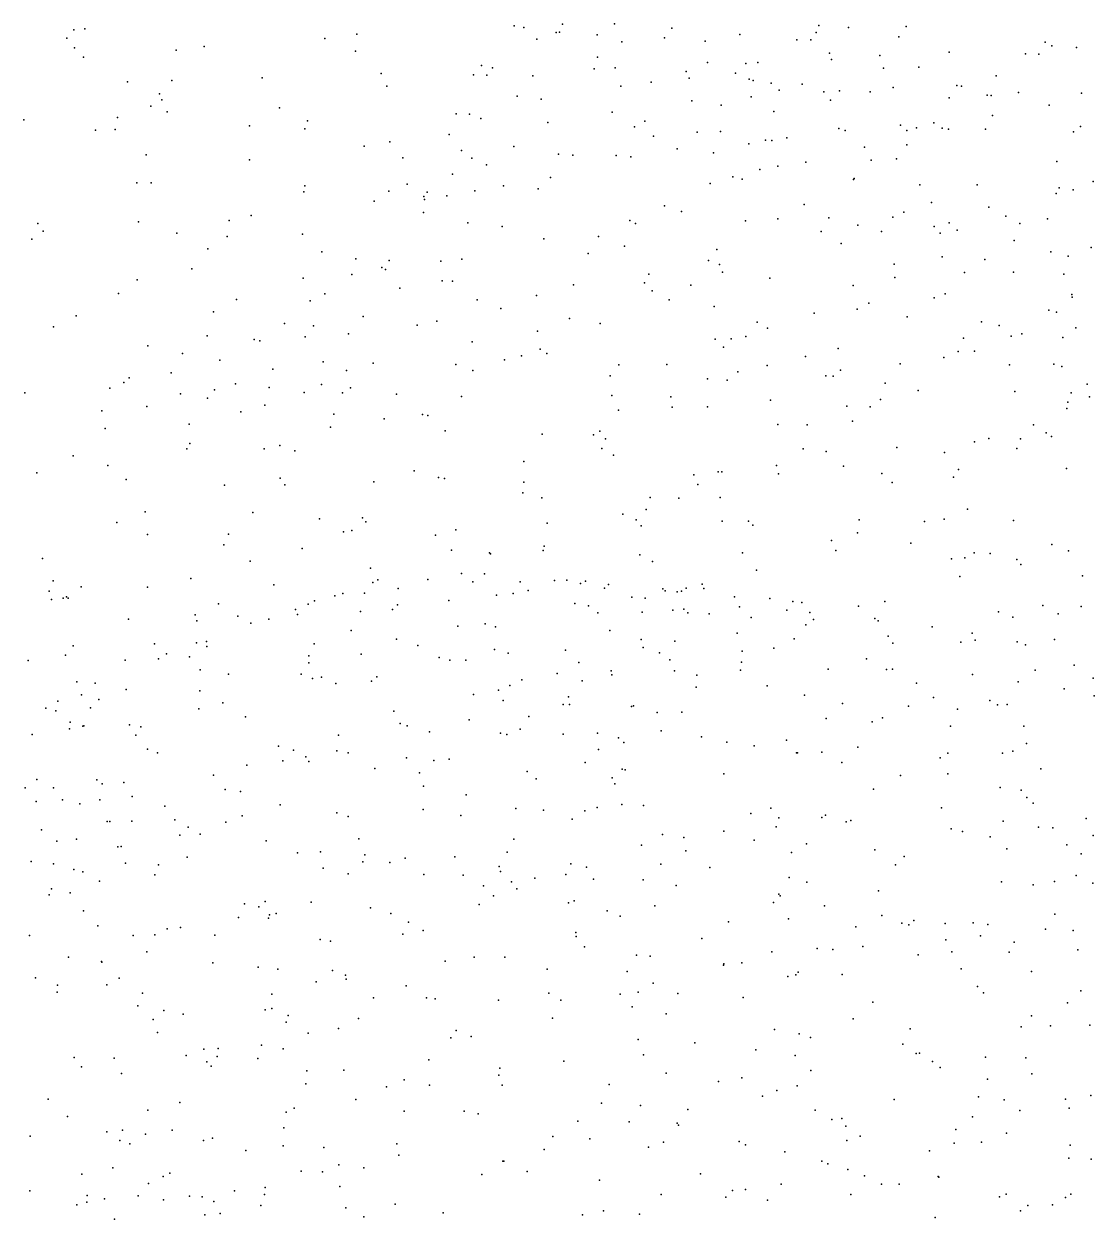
# Model space of a CAD drawing. Header units: metres. Extents: x -24.3 to 24.3, y -27.7 to 27.7.
# Drawn here: x -1.671 to -0.162, y 0.014 to 1.7 of the extents above; entities that cross this region are included whole.
import ezdxf

# ---------------------------------------------------------------- set-up
doc = ezdxf.new("R2010")
doc.units = ezdxf.units.M

msp = doc.modelspace()

# ---------------------------------------------------------------- linework, layer by layer
for p in [(-1.6007, 1.6919, 22.7342), (-1.5854, 1.6936, 14.9061), (-0.9797, 1.6979, 14.4479), (-0.9661, 1.6952, 10.5532), (-0.9204, 1.6883, 22.7596), (-0.9156, 1.6888, 27.3132), (-0.9116, 1.6998, 25.2908), (-0.838, 1.7004, 14.1028), (-0.7575, 1.6942, 24.7377), (-0.5538, 1.6885, 25.807), (-0.5502, 1.6983, 24.7746), (-0.508, 1.6954, 18.3089), (-0.4266, 1.6969, 26.0457), (-1.6106, 1.6803, 24.2543), (-1.2468, 1.6796, 10.3994), (-1.2015, 1.6858, -12.8042), (-0.948, 1.6787, 14.3277), (-0.8627, 1.6851, 25.4385), (-0.8277, 1.675, -13.1843), (-0.7676, 1.6809, 25.0442), (-0.7102, 1.676, 25.6794), (-0.6612, 1.6854, 24.4419), (-0.5809, 1.6778, 25.8535), (-0.5614, 1.6777, 13.5578), (-0.437, 1.6823, 26.8527), (-0.2305, 1.6747, 26.3359), (-1.5999, 1.6665, 24.3909), (-1.5874, 1.6533, 10.3109), (-1.4564, 1.6631, 10.3194), (-1.4168, 1.6684, 27.5146), (-1.2035, 1.6621, 22.6921), (-0.8624, 1.6536, -11.9554), (-0.5348, 1.6593, -12.2621), (-0.4639, 1.6559, 27.1775), (-0.3661, 1.6606, 24.1313), (-0.2584, 1.6583, 18.2886), (-0.2395, 1.6577, -12.4398), (-0.2215, 1.6696, 12.6627), (-0.1865, 1.6673, 23.9792), (-1.0256, 1.6417, -11.635), (-1.0105, 1.6382, 27.4345), (-0.8668, 1.6371, -10.8723), (-0.8374, 1.6382, 13.9869), (-0.7071, 1.6459, 27.4098), (-0.6531, 1.6447, 24.5605), (-0.636, 1.6457, -12.2114), (-0.5323, 1.6501, 24.3453), (-0.4587, 1.6379, -12.3394), (-0.4087, 1.6395, -10.5734), (-1.4625, 1.6203, 14.8145), (-1.3352, 1.6243, 14.7567), (-1.1674, 1.6302, 27.4541), (-1.0372, 1.6284, -11.3361), (-1.0184, 1.6282, -11.1743), (-0.9535, 1.6271, -10.9807), (-0.737, 1.6334, 25.181), (-0.7327, 1.6239, -13.5181), (-0.6677, 1.6309, 10.7683), (-0.6484, 1.6225, 24.9012), (-0.6427, 1.6205, 22.7496), (-0.2999, 1.6269, 26.8303), (-1.5252, 1.6188, 27.6038), (-1.1592, 1.6124, 14.5391), (-0.8293, 1.6127, 27.4725), (-0.7863, 1.6182, -12.0901), (-0.6174, 1.6168, -10.6366), (-0.6058, 1.6067, 24.7541), (-0.5734, 1.6152, -13.8962), (-0.543, 1.6045, 25.4246), (-0.5208, 1.606, -10.602), (-0.4775, 1.6045, 13.2784), (-0.445, 1.6108, 1.8574), (-0.3555, 1.6135, 25.992), (-0.3485, 1.6126, 13.1351), (-0.2685, 1.6035, 22.8864), (-0.1793, 1.6028, 26.6594), (-1.4801, 1.6019, 22.6337), (-1.4766, 1.5933, 10.5067), (-0.9755, 1.5986, -11.8413), (-0.9417, 1.5942, 14.1292), (-0.7289, 1.5917, -10.6887), (-0.6877, 1.5859, 25.5874), (-0.6456, 1.5975, 25.0406), (-0.5335, 1.5926, 10.8569), (-0.3663, 1.5962, 27.3157), (-0.3123, 1.5999, 27.1886), (-0.3067, 1.5995, 11.006), (-0.2249, 1.5859, -12.512), (-1.4921, 1.5841, -12.6806), (-1.4692, 1.5762, 10.2212), (-1.3108, 1.5819, 14.6289), (-1.0614, 1.5737, -11.5435), (-1.0426, 1.5729, 14.3279), (-0.8413, 1.576, 2.6341), (-0.6134, 1.5766, 25.68), (-0.3048, 1.5711, 24.1849), (-1.6713, 1.5649, 14.7574), (-1.5394, 1.5682, -23.45), (-1.353, 1.5566, 10.2569), (-1.2749, 1.5525, 27.5788), (-1.2714, 1.5638, -23.2421), (-1.0266, 1.5667, 18.6012), (-0.9321, 1.5611, -11.9539), (-0.8101, 1.5551, 27.5784), (-0.7953, 1.5629, -10.768), (-0.5218, 1.5527, 24.6429), (-0.4346, 1.5574, 24.3621), (-0.4122, 1.5539, 25.8752), (-0.3877, 1.5608, 24.5668), (-0.3759, 1.5531, -12.4641), (-0.3669, 1.5519, -10.5492), (-0.3151, 1.552, 1.5774), (-0.1809, 1.5556, 26.9944), (-1.5702, 1.5504, 10.1571), (-1.5424, 1.5513, 3.8006), (-1.0712, 1.5442, 27.5891), (-0.7831, 1.5419, 22.6874), (-0.7215, 1.5475, 9.9463), (-0.6889, 1.5486, 27.5952), (-0.6254, 1.5364, 2.2361), (-0.6161, 1.536, 13.3721), (-0.5951, 1.5395, 25.1438), (-0.5127, 1.5498, 13.1426), (-0.4257, 1.5498, 27.5009), (-0.1906, 1.5482, 24.0616), (-1.1912, 1.5279, 22.6069), (-1.1549, 1.534, 14.351), (-1.0539, 1.5215, 14.2188), (-0.9803, 1.5276, 10.4102), (-0.7497, 1.5243, -12.234), (-0.6984, 1.5185, -22.783), (-0.6486, 1.5311, -12.3442), (-0.4857, 1.5266, 25.1223), (-0.4257, 1.5297, 22.7563), (-1.4988, 1.5155, 14.5662), (-1.3533, 1.5087, 18.8352), (-1.1369, 1.5112, 10.3182), (-1.0396, 1.5107, -11.1689), (-1.0189, 1.5017, 22.626), (-0.9173, 1.5164, 13.6893), (-0.8968, 1.515, -10.8886), (-0.8357, 1.5145, -12.1289), (-0.8151, 1.513, 13.8364), (-0.5684, 1.5055, -10.6086), (-0.4762, 1.5081, 27.6004), (-0.4403, 1.5101, 18.4076), (-0.2142, 1.5064, 27.3984), (-1.0667, 1.4883, -13.1491), (-0.6715, 1.4848, -10.6532), (-0.633, 1.4949, 13.1691), (-0.608, 1.4996, 25.3737), (-1.5122, 1.4763, 27.7165), (-1.4919, 1.4762, 14.4443), (-1.2752, 1.4721, 10.2255), (-1.1306, 1.4742, 10.1399), (-0.9947, 1.4717, 27.6854), (-0.9286, 1.4836, 14.0037), (-0.7033, 1.475, 13.6204), (-0.6581, 1.4812, 10.6758), (-0.501, 1.481, 25.7063), (-0.4999, 1.4824, 25.0176), (-0.4075, 1.4731, 13.1242), (-0.3266, 1.4732, 25.8435), (-0.2109, 1.469, 24.1598), (-0.163, 1.4778, 22.8944), (-1.2763, 1.4634, 27.7078), (-1.1566, 1.4642, 14.2375), (-1.1071, 1.457, -11.7033), (-1.1061, 1.4526, -11.426), (-1.1027, 1.4629, -11.5949), (-1.0745, 1.4577, -11.2511), (-1.0354, 1.465, -11.9111), (-0.946, 1.4675, -12.0478), (-0.2152, 1.4611, 18.4845), (-0.191, 1.4664, -12.6358), (-1.177, 1.4502, 13.9304), (-1.1078, 1.4344, 22.5687), (-0.7678, 1.4437, 10.5512), (-0.7435, 1.4356, -12.4081), (-0.5708, 1.4457, -12.4683), (-0.4301, 1.4348, -22.5709), (-0.3912, 1.4484, -10.5489), (-0.3102, 1.4418, 24.4181), (-1.6515, 1.4186, 14.4433), (-1.5095, 1.4209, 22.5259), (-1.382, 1.4231, 3.6575), (-1.3509, 1.4298, 14.09), (-1.0452, 1.4198, -12.0252), (-0.8167, 1.4228, -10.7702), (-0.8084, 1.4188, 27.7581), (-0.6532, 1.4224, 22.6559), (-0.6076, 1.4255, 18.5327), (-0.5357, 1.4268, 25.4364), (-0.4454, 1.4278, 27.6909), (-0.366, 1.4197, 10.9484), (-0.2863, 1.4289, 9.6668), (-0.2665, 1.4186, 24.2949), (-0.2274, 1.4253, 25.7663), (-1.644, 1.4078, 9.9738), (-1.4555, 1.405, 10.0947), (-1.3844, 1.4004, 22.4935), (-1.2781, 1.4036, 14.3069), (-0.9966, 1.4144, -12.1216), (-0.8606, 1.4005, -12.3463), (-0.5466, 1.4072, 9.7138), (-0.4949, 1.4164, 25.3026), (-0.4616, 1.4073, 10.8567), (-0.3875, 1.4145, 22.7027), (-0.3786, 1.4049, 24.8413), (-0.3548, 1.4091, 12.8761), (-1.6601, 1.3964, 27.7793), (-0.9377, 1.3973, -12.2697), (-0.824, 1.3868, 13.8596), (-0.5183, 1.3905, -10.5893), (-0.2742, 1.3946, -10.4977), (-0.1658, 1.3848, 24.4228), (-1.4118, 1.383, 27.7751), (-1.2512, 1.3787, 22.4918), (-1.2032, 1.369, -11.9124), (-1.156, 1.3664, -11.5096), (-1.0534, 1.3686, -11.144), (-0.8753, 1.3763, -10.8364), (-0.7054, 1.3664, -10.6924), (-0.6938, 1.382, -14.1666), (-0.3759, 1.3716, 24.9766), (-0.3157, 1.3677, 24.6614), (-0.2229, 1.3789, 22.8054), (-0.1984, 1.3725, -14.9468), (-1.4342, 1.3549, -12.9806), (-1.1664, 1.3566, -11.648), (-1.1614, 1.3537, -11.3577), (-1.0833, 1.3656, 14.1523), (-0.6903, 1.3609, 13.0731), (-0.6858, 1.3499, 13.4165), (-0.4437, 1.3613, 25.5379), (-0.3444, 1.3497, -12.6674), (-0.2752, 1.3501, 25.7324), (-1.5114, 1.3393, 19.0208), (-1.2773, 1.3416, -11.7963), (-1.2085, 1.3465, 10.1575), (-1.0813, 1.3379, 10.2065), (-1.0666, 1.3375, 3.2021), (-0.7958, 1.3348, -12.5189), (-0.79, 1.347, 10.4564), (-0.6189, 1.3417, -12.5709), (-0.4427, 1.3424, 25.3998), (-0.2045, 1.3473, 10.9956), (-1.538, 1.3197, 22.4664), (-1.2467, 1.3193, 14.228), (-1.1408, 1.3275, 27.8098), (-0.9482, 1.3169, 22.556), (-0.8962, 1.3323, -12.4212), (-0.7851, 1.3236, -10.7507), (-0.7304, 1.3317, 27.8161), (-0.5015, 1.3312, 12.8761), (-0.3716, 1.3196, 25.1878), (-0.1932, 1.3184, 24.2126), (-1.3714, 1.3115, 14.3164), (-1.2673, 1.3095, -11.9817), (-1.0318, 1.3112, -11.0504), (-0.7611, 1.3112, 13.7743), (-0.6976, 1.3016, 13.6011), (-0.4794, 1.3064, 22.6596), (-0.3875, 1.3139, -10.5374), (-0.1924, 1.3148, -12.7215), (-1.5975, 1.2885, 27.8182), (-1.404, 1.2939, 9.9652), (-1.1929, 1.2876, -12.1725), (-0.9986, 1.2988, -12.3718), (-0.9018, 1.2845, 10.2971), (-0.5565, 1.2923, -12.6526), (-0.4957, 1.2979, 10.7657), (-0.4256, 1.2872, 27.7865), (-0.2257, 1.2966, 24.3916), (-0.2148, 1.2937, 25.3478), (-1.6294, 1.273, 9.7488), (-1.3039, 1.2774, -11.6588), (-1.2628, 1.2743, -12.0961), (-1.1167, 1.275, -13.4521), (-1.0888, 1.281, -12.3092), (-0.9467, 1.2669, -10.9078), (-0.8585, 1.2775, 2.738), (-0.6371, 1.2796, 10.5512), (-0.6224, 1.2711, -10.6558), (-0.3204, 1.2799, 1.6153), (-0.2958, 1.2748, -12.7376), (-0.1874, 1.2713, 24.9875), (-1.4127, 1.2604, -11.7978), (-1.3463, 1.2548, -12.0101), (-1.3387, 1.2533, 27.8714), (-1.2746, 1.2587, 22.4438), (-1.2133, 1.2632, -11.3958), (-1.0391, 1.2516, 27.8647), (-0.696, 1.2554, 13.1308), (-0.6737, 1.2561, 13.2782), (-0.6528, 1.259, -14.511), (-0.3458, 1.2567, 25.4969), (-0.2787, 1.2597, 25.0181), (-0.2635, 1.2629, 24.8865), (-0.206, 1.2577, 12.7849), (-1.4966, 1.2461, 3.9063), (-1.4477, 1.2351, -11.8917), (-0.9692, 1.2319, 9.8117), (-0.9432, 1.2415, 3.0319), (-0.9335, 1.2352, -12.5412), (-0.6844, 1.2443, -12.6707), (-0.5226, 1.2424, -10.61), (-0.3536, 1.2382, 12.7818), (-0.3304, 1.2386, 25.364), (-1.3951, 1.2259, -11.6689), (-1.2493, 1.2233, 9.9647), (-1.1788, 1.2215, 27.8913), (-1.062, 1.2195, 10.1074), (-0.9936, 1.2265, 14.101), (-0.8321, 1.2194, -12.6654), (-0.7646, 1.2196, 2.54), (-0.6227, 1.2184, 22.6189), (-0.5686, 1.231, 2.1658), (-0.4352, 1.2207, 18.5943), (-0.3737, 1.2297, 10.8887), (-0.281, 1.2192, -10.53), (-0.2183, 1.2203, 9.4357), (-0.2074, 1.2168, 24.5265), (-1.5226, 1.2007, 22.4278), (-1.4638, 1.2078, 9.7655), (-1.32, 1.213, -12.1832), (-1.2163, 1.2113, 13.9803), (-1.0382, 1.2114, -11.0228), (-0.8444, 1.2035, 27.8959), (-0.7069, 1.1997, -10.7199), (-0.6795, 1.1977, 27.8958), (-0.6641, 1.2094, 13.544), (-0.5403, 1.2036, -12.7622), (-0.5296, 1.2033, 9.5025), (-0.5193, 1.2117, 27.8621), (-1.55, 1.1862, -11.8612), (-1.5302, 1.1941, 10.212), (-1.4024, 1.1841, -12.1275), (-1.373, 1.1926, -11.5356), (-1.3252, 1.1874, 3.7038), (-1.2515, 1.1914, 9.9951), (-1.2104, 1.1866, 3.5182), (-0.4565, 1.1935, -14.9106), (-0.4097, 1.1831, -10.5622), (-0.2737, 1.1816, -12.8074), (-0.1716, 1.192, -10.5152), (-1.6698, 1.1799, -23.4663), (-1.4502, 1.1784, 27.917), (-1.4122, 1.172, 14.2744), (-1.2759, 1.18, 14.1931), (-1.2217, 1.1798, -12.3308), (-1.1459, 1.1778, 18.8686), (-1.054, 1.1744, -12.5074), (-0.8422, 1.1758, 13.9032), (-0.7588, 1.174, 12.9074), (-0.6182, 1.1694, 12.8212), (-0.4631, 1.1704, 22.6662), (-0.1987, 1.1667, -15.1667), (-0.1938, 1.1799, 24.7398), (-0.1681, 1.1741, 22.8202), (-1.5616, 1.1542, 9.5893), (-1.498, 1.1605, -11.6592), (-1.3652, 1.1528, 18.9996), (-1.3313, 1.1624, -11.3674), (-1.2343, 1.1497, 9.8547), (-1.1091, 1.1493, 14.1362), (-1.1015, 1.1479, -11.1158), (-0.8328, 1.1554, 13.6789), (-0.7569, 1.1594, 9.5872), (-0.7072, 1.1599, 13.6433), (-0.5107, 1.1611, 10.5367), (-0.4777, 1.1599, -12.8372), (-0.2001, 1.1575, 25.0117), (-1.4383, 1.1357, -12.2119), (-1.239, 1.1311, 27.9501), (-1.1629, 1.1432, -12.4364), (-0.608, 1.1349, -22.675), (-0.5665, 1.1345, 10.4171), (-0.5023, 1.1396, 12.7711), (-0.2471, 1.1347, 27.7874), (-1.5569, 1.1293, -12.03), (-1.0772, 1.126, 27.9437), (-0.9402, 1.1213, -12.6896), (-0.868, 1.1205, -10.8415), (-0.8587, 1.1256, 22.5337), (-0.8508, 1.1149, 18.7679), (-0.3101, 1.1151, 22.7206), (-0.2657, 1.1148, 13.2274), (-0.2292, 1.1232, 25.421), (-0.2216, 1.1181, 12.7052), (-1.4413, 1.1007, -11.3946), (-1.4372, 1.108, 9.6184), (-1.3322, 1.1005, -11.2876), (-1.3104, 1.1053, 9.7331), (-1.2891, 1.0981, -12.3901), (-0.8563, 1.1012, -12.7832), (-0.5719, 1.1007, 22.6373), (-0.5396, 1.0969, -12.8868), (-0.4399, 1.1025, 27.8781), (-0.3302, 1.1107, 10.7548), (-0.2707, 1.1013, -10.5565), (-1.602, 1.0907, -11.6119), (-0.966, 1.083, 14.0646), (-0.8394, 1.0918, 10.139), (-0.3729, 1.0957, -12.8832), (-1.6529, 1.0668, -12.0908), (-1.5527, 1.0774, -11.4756), (-1.1209, 1.0698, -12.5714), (-0.7262, 1.0641, 13.1457), (-0.6919, 1.068, 12.8371), (-0.6867, 1.0682, 13.3244), (-0.6095, 1.0773, 10.305), (-0.6069, 1.0655, -10.6781), (-0.5154, 1.0764, -10.6272), (-0.461, 1.0659, 10.4408), (-0.3528, 1.0717, 10.6443), (-0.2005, 1.0727, -12.8844), (-1.5272, 1.0572, -12.2677), (-1.3883, 1.0496, -12.3895), (-1.3097, 1.0592, 14.1903), (-1.3033, 1.0498, 22.3957), (-1.1775, 1.0542, 9.7979), (-1.0867, 1.0602, 3.377), (-1.0778, 1.0586, 22.4522), (-0.9659, 1.0535, 9.9937), (-0.7205, 1.0505, 13.7005), (-0.4467, 1.0534, 22.6846), (-0.36, 1.0605, 9.2752), (-0.9675, 1.0384, 9.6475), (-0.9408, 1.0313, -10.9252), (-0.7879, 1.0322, -12.877), (-0.7475, 1.0309, -10.7725), (-0.6891, 1.032, 2.4251), (-0.7936, 1.0153, -14.6626), (-0.3404, 1.0156, 1.6847), (-1.5403, 0.9966, -11.3671), (-1.5002, 1.0117, 9.4666), (-1.3486, 1.0107, -23.1562), (-1.2543, 1.0018, 9.6746), (-1.1937, 1.0035, -12.6174), (-1.1891, 0.9978, -11.0502), (-0.9331, 0.996, -12.8546), (-0.8264, 1.0087, 13.8867), (-0.8076, 1.0006, 2.6878), (-0.6862, 0.9986, -12.9426), (-0.6492, 0.9984, 9.3488), (-0.4933, 1.0006, 12.7219), (-0.4011, 0.998, -10.6051), (-0.3734, 1.0015, 27.8844), (-0.2753, 0.9994, -12.9481), (-1.497, 0.9796, 22.3842), (-1.3828, 0.9803, 9.5396), (-1.2204, 0.9836, 14.1561), (-1.2085, 0.9854, 28.0064), (-1.0909, 0.9787, 14.1143), (-1.0622, 0.9866, 27.9949), (-0.8005, 0.9921, 10.0599), (-0.6432, 0.9929, 22.6219), (-0.4952, 0.9821, -12.9679), (-1.3894, 0.9653, -11.1851), (-0.9376, 0.9635, 14.0029), (-0.5321, 0.9713, 27.9505), (-0.4203, 0.9675, 13.4382), (-0.2215, 0.9659, 10.722), (-1.6451, 0.9459, -12.3246), (-1.279, 0.9601, -11.0852), (-1.0681, 0.9576, 9.796), (-1.0147, 0.9541, 13.8642), (-1.0131, 0.9524, -10.9724), (-0.939, 0.9571, 9.9098), (-0.8027, 0.9511, 22.568), (-0.6575, 0.954, 27.9781), (-0.5262, 0.9572, 22.6665), (-0.3626, 0.9455, -12.9837), (-0.3442, 0.9467, 12.6327), (-0.3308, 0.954, 22.7457), (-0.3082, 0.953, 10.5128), (-0.1979, 0.9567, 1.2878), (-1.352, 0.9423, 14.19), (-1.1823, 0.9324, 22.4133), (-0.7844, 0.9416, 13.7041), (-0.6379, 0.9296, -13.0086), (-0.2707, 0.9445, 9.0977), (-0.2648, 0.9376, -10.5973), (-1.6299, 0.9145, -11.3595), (-1.436, 0.9175, -12.5299), (-1.179, 0.9122, -9.384), (-1.1721, 0.9157, -12.7518), (-1.1014, 0.9164, -9.4492), (-1.054, 0.9247, -9.1019), (-1.0382, 0.9131, -12.8657), (-1.0215, 0.9242, -9.3109), (-0.9714, 0.913, -9.6183), (-0.9227, 0.9149, -9.3961), (-0.9055, 0.9151, -9.1603), (-0.8789, 0.914, 9.4735), (-0.3509, 0.9205, 10.3261), (-0.178, 0.9214, 13.2894), (-1.6357, 0.8999, 14.5433), (-1.5905, 0.9061, -12.4135), (-1.4972, 0.9056, -11.2162), (-1.3188, 0.9086, -12.6372), (-1.2213, 0.8963, -9.2882), (-1.1907, 0.8971, -14.1254), (-1.1436, 0.9038, -9.6452), (-1.0048, 0.8941, -22.8964), (-0.9811, 0.8964, -9.7538), (-0.9598, 0.9008, -8.978), (-0.8862, 0.9108, -9.502), (-0.8522, 0.904, 27.9988), (-0.8466, 0.9093, -9.252), (-0.7699, 0.9032, -9.1628), (-0.7667, 0.9003, 9.9496), (-0.7499, 0.8987, -9.5214), (-0.7437, 0.9, -9.2823), (-0.737, 0.904, -13.0025), (-0.7147, 0.9099, -10.7827), (-0.7122, 0.9034, 13.3677), (-1.6323, 0.8881, 9.2767), (-1.6158, 0.89, 28.017), (-1.6114, 0.8916, 22.3787), (-1.6087, 0.8898, -13.5323), (-1.3967, 0.882, 9.4308), (-1.2705, 0.8815, -9.4723), (-1.2615, 0.886, -9.581), (-1.2328, 0.8932, -9.7659), (-1.1443, 0.8803, 9.6467), (-1.0718, 0.8866, -14.4022), (-0.8944, 0.8825, -8.8928), (-0.875, 0.8791, -9.7552), (-0.8139, 0.8915, -10.8655), (-0.7951, 0.89, 13.8201), (-0.6688, 0.892, -9.4608), (-0.6618, 0.8778, -9.0008), (-0.6191, 0.8895, -9.1228), (-0.5868, 0.8854, -9.3719), (-0.5741, 0.884, 10.0599), (-0.4938, 0.8786, -9.1982), (-0.4569, 0.885, 1.9535), (-0.2341, 0.8795, 18.8111), (-0.1801, 0.8782, -9.2017), (-1.4295, 0.8665, 22.3601), (-1.3695, 0.8646, 9.8109), (-1.326, 0.8603, 28.0465), (-1.2882, 0.8741, -9.3663), (-1.2852, 0.8667, -9.1132), (-1.1967, 0.871, -8.9684), (-1.1515, 0.8739, -10.9779), (-0.8617, 0.8693, 2.9851), (-0.7994, 0.8701, 12.9823), (-0.756, 0.8732, 13.2573), (-0.7403, 0.8744, 13.6803), (-0.7347, 0.869, -8.8821), (-0.7046, 0.8677, -9.6812), (-0.6454, 0.8625, 12.8013), (-0.5952, 0.8728, 18.8167), (-0.5628, 0.8699, -9.4744), (-0.471, 0.8612, -13.0317), (-0.2965, 0.8705, -15.3443), (-0.2763, 0.863, -9.2753), (-0.2126, 0.8679, 10.525), (-1.5239, 0.8601, -12.5192), (-1.4276, 0.8581, 4.0264), (-1.351, 0.8545, -9.54), (-1.2097, 0.8445, -9.8745), (-1.0591, 0.8502, 14.0687), (-1.0206, 0.8538, -9.8401), (-1.0059, 0.8494, -8.8301), (-0.8449, 0.8445, -13.0193), (-0.5683, 0.8522, -9.6254), (-0.5577, 0.86, -8.9422), (-0.4664, 0.8579, -9.4103), (-0.3901, 0.8493, -9.0204), (-1.4279, 0.8268, -11.0914), (-1.4137, 0.829, -9.6444), (-1.1459, 0.8321, -12.8412), (-0.8007, 0.8317, 22.5745), (-0.7529, 0.8294, -14.9284), (-0.6652, 0.8404, -8.7891), (-0.5846, 0.8325, -10.7114), (-0.4524, 0.8362, -9.5614), (-0.3495, 0.828, -9.5935), (-0.3336, 0.8405, -9.4526), (-0.3293, 0.8307, -10.6527), (-0.2704, 0.8281, -9.0231), (-0.2176, 0.8314, 10.3972), (-1.6019, 0.8225, 14.6347), (-1.4869, 0.8253, 14.1961), (-1.4703, 0.8116, -9.421), (-1.4135, 0.8218, -9.1617), (-1.2618, 0.8255, 22.3813), (-1.1957, 0.8109, 14.1129), (-1.1156, 0.823, 9.5804), (-1.0075, 0.8176, -8.7309), (-0.9881, 0.8125, 13.9589), (-0.9071, 0.8166, 22.5073), (-0.798, 0.8203, -9.8014), (-0.7745, 0.8126, -8.6792), (-0.6581, 0.815, -13.0791), (-0.6134, 0.8193, 13.6422), (-0.4456, 0.8264, -8.8907), (-0.2586, 0.8242, 10.2668), (-1.6653, 0.8019, -12.4647), (-1.6128, 0.8094, 14.3215), (-1.5283, 0.8025, -11.141), (-1.4814, 0.8041, -9.2884), (-1.4377, 0.8072, 9.3128), (-1.2694, 0.8084, -8.7987), (-1.2694, 0.7986, -10.9937), (-1.0857, 0.806, -9.9195), (-1.0705, 0.8025, 22.4276), (-1.0478, 0.8022, 28.0227), (-0.8886, 0.7991, 13.8393), (-0.7603, 0.803, 13.5189), (-0.659, 0.7996, -10.7749), (-0.4829, 0.8041, -10.6914), (-0.1899, 0.7952, -9.721), (-1.4227, 0.7886, -9.7608), (-1.3825, 0.7825, -8.8292), (-1.28, 0.7825, -12.7769), (-1.264, 0.7765, -9.9401), (-1.2513, 0.7783, 19.0631), (-1.1733, 0.7789, 9.5048), (-0.9192, 0.7838, 9.7265), (-0.8429, 0.7874, -9.9316), (-0.8421, 0.7818, 13.1115), (-0.7535, 0.7876, 27.9932), (-0.7223, 0.7811, 9.8344), (-0.6605, 0.7884, -8.6689), (-0.5369, 0.7899, -9.7135), (-0.4545, 0.7892, -8.7647), (-0.4459, 0.7895, 10.0085), (-0.3333, 0.7823, 12.6116), (-0.2448, 0.7881, -13.0536), (-0.1631, 0.7771, 23.0683), (-1.5967, 0.772, 14.1917), (-1.5707, 0.7698, 9.8896), (-1.527, 0.761, -8.9572), (-1.4232, 0.7593, -12.6884), (-1.2315, 0.7693, -8.6621), (-1.1808, 0.7727, 14.0386), (-1.0017, 0.7603, -12.9623), (-0.9857, 0.7668, 3.3423), (-0.9687, 0.7748, -9.9552), (-0.8839, 0.7731, 18.878), (-0.7231, 0.7643, -8.5836), (-0.6229, 0.7662, -9.7872), (-0.4122, 0.7701, 22.829), (-0.2686, 0.7718, -8.8085), (-0.2038, 0.7622, -10.6682), (-1.6235, 0.7444, -9.4138), (-1.5902, 0.7533, -9.1154), (-1.5658, 0.7471, -9.5479), (-1.037, 0.754, -8.5815), (-0.9952, 0.7456, -10.9113), (-0.9033, 0.7505, 28.0135), (-0.5704, 0.753, 2.216), (-0.3884, 0.7496, -13.0838), (-0.3088, 0.7456, 22.9298), (-0.1617, 0.7522, 27.797), (-1.6403, 0.7345, 22.3844), (-1.6263, 0.7308, -8.9866), (-1.5775, 0.7352, 14.7177), (-1.4247, 0.7337, -8.6558), (-1.3907, 0.7421, -9.8772), (-1.1496, 0.7303, -10.0161), (-0.9108, 0.7399, -13.0261), (-0.9016, 0.7397, -8.5366), (-0.8143, 0.7372, 13.3417), (-0.8116, 0.738, 9.7592), (-0.7781, 0.7286, -8.4999), (-0.7432, 0.7291, -13.131), (-0.5166, 0.7411, -8.6232), (-0.4237, 0.7375, -8.6572), (-0.3545, 0.7334, 27.8875), (-0.298, 0.7393, -8.7188), (-0.2844, 0.7397, 1.4488), (-1.606, 0.715, -12.5852), (-1.5881, 0.7093, -8.8126), (-1.5867, 0.7097, -11.1614), (-1.5223, 0.7113, 22.3769), (-1.5066, 0.7085, -11.0966), (-1.3585, 0.7224, -8.5617), (-1.1407, 0.713, 13.9857), (-1.1305, 0.7098, 3.6281), (-1.0434, 0.718, -10.0352), (-0.9589, 0.7231, 9.6225), (-0.5396, 0.7201, 27.9536), (-0.4748, 0.7156, -9.79), (-0.46, 0.721, 12.69), (-0.3641, 0.7095, -9.7902), (-0.2609, 0.7095, -9.829), (-1.6595, 0.6977, 15.1097), (-1.6071, 0.7056, 14.8498), (-1.5134, 0.6968, 28.0882), (-1.2277, 0.6965, -8.4787), (-1.099, 0.7015, -8.4758), (-0.9991, 0.6992, 22.4769), (-0.9902, 0.6973, -8.4552), (-0.9715, 0.7049, 9.3482), (-0.9106, 0.6982, 13.7723), (-0.862, 0.6996, 13.2054), (-0.8325, 0.6928, -10.0325), (-0.7724, 0.7025, -10.8553), (-0.7153, 0.6941, -9.9806), (-1.4969, 0.6769, -9.8401), (-1.3123, 0.6811, -10.0341), (-1.291, 0.6755, 9.5913), (-0.8606, 0.6763, 13.4719), (-0.8251, 0.6862, -8.4173), (-0.6796, 0.6867, 22.709), (-0.641, 0.6816, -8.4221), (-0.5957, 0.6897, -9.883), (-0.4949, 0.6798, -10.7765), (-0.2572, 0.6847, 23.0352), (-1.4828, 0.6718, -12.7031), (-1.3062, 0.6604, -10.9491), (-1.2737, 0.6662, 9.2944), (-1.2694, 0.6596, 3.9004), (-1.2297, 0.6744, -12.8849), (-1.2138, 0.6716, 28.071), (-1.1315, 0.6648, 22.4286), (-1.0931, 0.661, 9.4366), (-1.0713, 0.6625, -10.9033), (-0.8796, 0.6582, 3.1799), (-0.5816, 0.6717, 12.7563), (-0.5802, 0.6716, -13.139), (-0.5457, 0.6725, 9.7956), (-0.5175, 0.6579, 8.9262), (-0.3788, 0.6646, 9.8795), (-0.3678, 0.671, -8.4961), (-0.2907, 0.671, 8.7887), (-0.2764, 0.6742, -8.5433), (-1.3567, 0.6541, -12.8063), (-1.1764, 0.6496, -22.9196), (-1.1134, 0.6432, -10.1196), (-0.9613, 0.6452, -10.1284), (-0.8276, 0.6484, 9.6477), (-0.8232, 0.6477, -13.1178), (-0.684, 0.6421, 27.9728), (-0.368, 0.6421, 1.6508), (-0.237, 0.6489, 23.1829), (-1.6533, 0.6341, -9.7019), (-1.5683, 0.6335, 14.5903), (-1.5608, 0.6281, -8.4504), (-1.5302, 0.63, 9.0966), (-1.4038, 0.6402, -10.9945), (-1.1075, 0.6248, 13.87), (-0.9488, 0.6351, -8.3564), (-0.8413, 0.6364, 12.8892), (-0.8377, 0.6281, 22.6141), (-0.4347, 0.6398, 22.9304), (-1.6694, 0.6223, -12.6007), (-1.6297, 0.6223, 14.317), (-1.5187, 0.6098, -11.0837), (-1.3872, 0.6199, 28.1087), (-1.3657, 0.6173, -8.3686), (-1.0474, 0.6122, -8.3329), (-0.4729, 0.6205, -9.9239), (-0.2941, 0.6228, -8.4318), (-0.2647, 0.619, -9.9583), (-0.2564, 0.6085, 9.8828), (-1.6542, 0.6031, -11.1976), (-1.6169, 0.6054, 15.0189), (-1.5924, 0.5997, 14.1207), (-1.564, 0.6055, -12.6881), (-1.4723, 0.5965, 14.0168), (-1.3098, 0.5984, -10.1174), (-1.1083, 0.5916, -12.973), (-0.9774, 0.5932, -10.8716), (-0.9385, 0.5908, 13.1331), (-0.8625, 0.5946, -10.145), (-0.8278, 0.5989, 13.9368), (-0.7974, 0.5975, -8.3111), (-0.6175, 0.5934, 18.8087), (-0.3769, 0.5939, -13.1476), (-0.2476, 0.6005, -13.1456), (-1.554, 0.5747, 28.1472), (-1.5501, 0.5748, 14.7532), (-1.5193, 0.5752, 9.6968), (-1.4583, 0.5772, -23.0272), (-1.3863, 0.5739, 22.381), (-1.3634, 0.5825, 9.1179), (-1.23, 0.5871, 13.8875), (-1.2137, 0.5816, -8.3048), (-1.0549, 0.5833, 22.4779), (-0.8977, 0.5782, -13.1049), (-0.88, 0.5898, -10.853), (-0.6461, 0.5861, -10.0601), (-0.6065, 0.5798, -8.3031), (-0.5457, 0.5802, -10.8501), (-0.5405, 0.5838, -10.0169), (-0.5113, 0.5745, 12.7121), (-0.5046, 0.5763, -22.5729), (-0.29, 0.5752, 12.5669), (-0.173, 0.5788, 23.5882), (-1.6467, 0.5629, 8.9722), (-1.4395, 0.5667, -10.0769), (-1.4229, 0.5567, -8.2884), (-0.6838, 0.5613, -10.8637), (-0.6101, 0.5671, 22.8346), (-0.3635, 0.5646, 27.8556), (-0.3472, 0.5607, -8.3353), (-0.2399, 0.5668, -8.3707), (-0.2197, 0.5657, 23.4137), (-1.625, 0.547, -8.3874), (-1.5973, 0.5499, 14.4726), (-1.4515, 0.5556, -11.0258), (-1.3295, 0.5475, -12.8891), (-1.1989, 0.5504, 9.212), (-0.9802, 0.55, -8.2502), (-0.8001, 0.5411, -13.1347), (-0.7707, 0.5562, -10.1344), (-0.7405, 0.552, 12.8314), (-0.6414, 0.5486, 9.6398), (-0.5674, 0.5432, -13.156), (-0.3082, 0.5533, 23.2499), (-0.2001, 0.5418, -10.0415), (-0.1629, 0.5551, 1.0197), (-1.539, 0.5392, 4.1365), (-1.5343, 0.5396, -10.0047), (-1.4408, 0.5244, 14.266), (-1.2855, 0.5305, -10.9194), (-1.2528, 0.5317, -10.1647), (-1.1904, 0.5277, 14.208), (-1.0635, 0.525, 9.2914), (-0.9895, 0.5316, 28.0454), (-0.7375, 0.5332, 27.9718), (-0.5887, 0.5311, 2.2451), (-0.4712, 0.5347, -8.269), (-0.4295, 0.5252, 23.0943), (-0.2848, 0.5361, 9.7633), (-0.1798, 0.5293, 27.7574), (-1.6613, 0.5182, 28.179), (-1.6298, 0.5149, 13.9899), (-1.601, 0.5069, -12.7266), (-1.5278, 0.5158, -8.2886), (-1.4814, 0.5137, -12.8088), (-1.2491, 0.5089, -8.2057), (-1.1933, 0.5176, -12.9591), (-1.1549, 0.5169, 9.3267), (-1.1337, 0.5228, -8.2148), (-1.001, 0.5111, 13.246), (-0.8998, 0.5149, 12.8908), (-0.8777, 0.5105, 9.4398), (-0.7728, 0.5146, 9.5397), (-0.7035, 0.5099, -8.2232), (-0.4419, 0.5136, -10.8655), (-1.5884, 0.5035, 15.1891), (-1.5647, 0.4903, 14.9147), (-1.4864, 0.4995, 8.9158), (-1.214, 0.5009, 9.1013), (-1.1073, 0.4999, -10.2192), (-1.0515, 0.4992, -10.8711), (-0.9989, 0.5041, 13.5681), (-0.9837, 0.4898, -10.2357), (-0.9505, 0.4946, 22.5555), (-0.9068, 0.4998, -8.201), (-0.8679, 0.4934, 27.9973), (-0.7977, 0.4926, -10.8682), (-0.592, 0.4955, 27.925), (-0.2923, 0.4895, -8.2542), (-0.2176, 0.4901, 18.722), (-0.1871, 0.4983, -13.1428), (-1.6325, 0.4798, 19.2343), (-1.6059, 0.4742, -11.1536), (-1.0231, 0.4838, 13.1305), (-0.9762, 0.4799, -13.0938), (-0.751, 0.4846, 2.7516), (-0.567, 0.4891, 22.9778), (-0.4657, 0.4771, 1.8659), (-0.2477, 0.4853, 1.2369), (-0.1636, 0.4877, -8.2883), (-1.6358, 0.4714, -8.2989), (-1.3601, 0.4585, 9.4551), (-1.331, 0.462, 8.9634), (-1.2662, 0.461, -14.6559), (-1.0291, 0.4574, 9.1926), (-1.0088, 0.4698, -8.1633), (-0.9032, 0.4598, 9.317), (-0.8949, 0.4628, 9.0357), (-0.7811, 0.4555, -22.6349), (-0.6137, 0.4602, -10.1122), (-0.6062, 0.4722, -10.9123), (-0.6045, 0.47, -15.4289), (-0.5421, 0.4556, -8.1745), (-1.5871, 0.4485, 28.2448), (-1.3688, 0.4392, 22.3953), (-1.3401, 0.4543, -10.9631), (-1.3251, 0.443, 13.759), (-1.3157, 0.4451, -8.1217), (-1.1822, 0.4531, -8.1356), (-1.1535, 0.445, 28.1428), (-0.8485, 0.4486, 22.6739), (-0.83, 0.4411, -8.1429), (-0.4609, 0.4423, -13.1511), (-0.2172, 0.4441, 23.61), (-1.5671, 0.4275, -8.2014), (-1.469, 0.4233, -11.0371), (-1.4503, 0.425, -12.8797), (-1.3261, 0.4384, -12.9292), (-1.1286, 0.4325, 13.529), (-0.6775, 0.433, -13.1613), (-0.5927, 0.4373, 12.7482), (-0.4978, 0.4262, 9.5856), (-0.4328, 0.4312, 23.2482), (-0.4229, 0.4291, -8.1531), (-0.4162, 0.4349, 12.6421), (-0.372, 0.4309, 23.3571), (-0.3324, 0.4315, -10.8988), (-0.3115, 0.4296, -8.1692), (-0.2304, 0.4229, -10.1211), (-1.6635, 0.414, 14.3678), (-1.5173, 0.4138, -10.1284), (-1.4865, 0.4148, 22.3924), (-1.4018, 0.4141, -10.1686), (-1.2535, 0.4084, 22.4398), (-1.2389, 0.4057, 13.6434), (-1.1367, 0.4157, -10.8872), (-1.1081, 0.4211, 9.05), (-0.8929, 0.4181, -15.2162), (-0.8921, 0.4123, -10.2329), (-0.7149, 0.4096, -8.1158), (-0.371, 0.4078, 27.8016), (-0.322, 0.4135, 23.4739), (-0.1911, 0.4211, 9.6919), (-1.4978, 0.3908, 28.3002), (-0.8805, 0.3977, 3.3331), (-0.6161, 0.391, -8.1016), (-0.5524, 0.3956, -10.9511), (-0.5301, 0.3939, -10.1066), (-0.4878, 0.3982, 18.7521), (-0.3622, 0.3909, 1.537), (-0.2816, 0.3904, -22.486), (-0.2744, 0.4043, -13.1373), (-0.1846, 0.3937, 27.7037), (-1.6083, 0.3831, -10.0756), (-1.5617, 0.3771, 14.678), (-1.5613, 0.376, -14.4037), (-1.4046, 0.3751, 8.8189), (-1.0769, 0.3774, -13.0772), (-1.0361, 0.3834, -8.0697), (-0.9927, 0.3833, -10.2698), (-0.807, 0.3861, 9.3257), (-0.788, 0.3845, 8.8597), (-0.6845, 0.3719, 2.52), (-0.6842, 0.3738, -10.9266), (-0.6588, 0.3754, 22.9605), (-0.4098, 0.3865, -10.0702), (-1.3407, 0.369, 19.0285), (-1.313, 0.3662, -8.0523), (-1.2362, 0.3645, 13.409), (-1.2176, 0.3578, -10.2531), (-0.9334, 0.3664, 9.1605), (-0.8203, 0.363, 12.8292), (-0.5939, 0.3559, 13.9606), (-0.5825, 0.3581, 23.1051), (-0.5789, 0.3621, 27.869), (-0.517, 0.3589, 12.6991), (-0.3491, 0.3666, 9.5922), (-0.2501, 0.3631, -15.8268), (-1.655, 0.3542, 28.3071), (-1.624, 0.3437, 13.7679), (-1.5545, 0.344, -12.8629), (-1.5368, 0.3538, 8.7165), (-1.2592, 0.3486, -12.9902), (-1.2166, 0.3522, -10.9178), (-1.132, 0.3429, -22.7617), (-0.7836, 0.3468, 27.9625), (-0.326, 0.3421, -10.9656), (-1.6242, 0.3341, 15.4441), (-1.5038, 0.3324, -8.0709), (-1.3217, 0.3309, 13.5781), (-1.1781, 0.326, -8.035), (-1.1035, 0.3258, 28.1855), (-1.0912, 0.3244, -10.3077), (-1.0017, 0.3227, 3.5902), (-0.9308, 0.3325, -13.1205), (-0.9141, 0.3228, -10.9068), (-0.8301, 0.3309, 22.757), (-0.8048, 0.3341, 3.0587), (-0.7489, 0.3322, 22.8742), (-0.6565, 0.3262, -13.1487), (-0.3177, 0.3328, -8.0579), (-0.1806, 0.3357, -10.9653), (-1.5108, 0.3148, 15.2861), (-1.4737, 0.3081, 13.6617), (-1.3308, 0.309, -10.2366), (-1.3217, 0.3107, 28.2966), (-0.8134, 0.3133, -13.1532), (-0.4738, 0.3198, 9.5072), (-0.1993, 0.319, -8.0593), (-1.4891, 0.2954, -10.1904), (-1.4466, 0.3026, -12.9246), (-1.3012, 0.2914, -10.9688), (-1.2985, 0.301, 8.826), (-1.1994, 0.2967, 13.1848), (-0.9256, 0.297, 22.6843), (-0.7651, 0.3033, -8.0329), (-0.5016, 0.2964, -10.1352), (-0.2501, 0.3005, -10.1602), (-0.1678, 0.2872, 12.3777), (-1.4828, 0.2768, 14.8254), (-1.2703, 0.2761, -8.0077), (-1.2277, 0.2828, -14.9325), (-1.0614, 0.2798, -10.9171), (-1.0404, 0.2712, 8.9716), (-0.6127, 0.2814, -10.1861), (-0.5775, 0.2753, 23.2218), (-0.5615, 0.27, -8.0206), (-0.4213, 0.2819, -11.0008), (-0.2646, 0.2849, 9.5508), (-0.2233, 0.2863, 27.6679), (-1.4173, 0.2534, -11.041), (-1.3971, 0.2543, 14.2482), (-1.336, 0.2593, -12.9883), (-1.3058, 0.254, 13.3933), (-1.069, 0.2694, 9.0265), (-0.8048, 0.2672, 9.186), (-0.7247, 0.2622, 22.9792), (-0.4315, 0.2607, 12.6103), (-1.6002, 0.2417, 14.5823), (-1.5442, 0.2408, -12.9039), (-1.4424, 0.2444, -8.0046), (-1.3987, 0.2429, 13.5134), (-1.3415, 0.2401, 9.2685), (-1.1003, 0.2385, 3.8074), (-0.9098, 0.2367, -7.9959), (-0.7974, 0.2455, -10.2526), (-0.639, 0.2523, 23.1224), (-0.5832, 0.2445, 8.5533), (-0.4127, 0.2472, -8.0135), (-0.408, 0.248, -10.1173), (-0.3148, 0.2421, 23.5879), (-0.258, 0.2413, -10.9856), (-1.5903, 0.2286, -8.0224), (-1.4133, 0.2355, 22.4325), (-1.4071, 0.2292, -10.2455), (-1.2724, 0.2229, 22.4759), (-1.2199, 0.2236, -13.0545), (-1.0001, 0.2265, 28.1693), (-0.7653, 0.2196, 18.8119), (-0.5613, 0.2232, 27.8071), (-0.3898, 0.236, 27.7425), (-0.3787, 0.2274, -13.1239), (-1.5335, 0.219, 28.4081), (-1.2737, 0.2047, 13.2297), (-1.135, 0.2103, 8.8562), (-1.0991, 0.2025, 28.2583), (-1.0013, 0.2168, -13.1132), (-0.9968, 0.2026, -10.3053), (-0.8457, 0.2036, 22.8479), (-0.6914, 0.2077, -10.9807), (-0.6586, 0.2129, 12.7289), (-0.3122, 0.2111, -10.1622), (-0.2497, 0.2188, -8.0042), (-1.1599, 0.2002, 22.5452), (-0.6296, 0.1873, 2.3469), (-0.6093, 0.1949, -13.132), (-0.5806, 0.2019, 9.3365), (-0.3249, 0.1862, 12.5093), (-0.1662, 0.1881, -13.1633), (-1.637, 0.1827, -10.1898), (-1.4513, 0.1782, 14.9942), (-1.2899, 0.1702, -10.2891), (-1.203, 0.1823, -7.9617), (-0.8567, 0.1772, 8.7523), (-0.8016, 0.1738, 9.1075), (-0.4439, 0.1824, 23.4353), (-0.2884, 0.1821, -13.1143), (-0.2018, 0.1828, 13.8347), (-0.197, 0.1701, 8.2079), (-1.6097, 0.1585, 15.6174), (-1.4964, 0.1674, 8.5886), (-1.3015, 0.1647, 8.7119), (-1.1349, 0.1659, -10.3239), (-1.0505, 0.1659, -7.9569), (-1.0306, 0.162, 22.6741), (-0.7346, 0.1682, -10.2417), (-0.5551, 0.1673, -15.7778), (-0.5316, 0.154, -7.9652), (-0.5177, 0.1554, -13.1234), (-0.3333, 0.1581, -7.9726), (-0.2664, 0.1668, 27.5785), (-1.5543, 0.1369, 19.1402), (-1.5323, 0.1393, -12.9362), (-1.4622, 0.139, -11.0838), (-1.3046, 0.1426, -13.04), (-0.89, 0.1516, 9.0063), (-0.8177, 0.1509, 3.2168), (-0.7499, 0.1491, 2.9319), (-0.7481, 0.1461, -7.9555), (-0.5121, 0.1446, -11.0071), (-0.3566, 0.1402, -11.0009), (-0.2854, 0.135, 1.2752), (-1.6627, 0.1305, -12.8678), (-1.5358, 0.1245, -7.9655), (-1.5221, 0.1199, 22.4526), (-1.4997, 0.1335, 13.4433), (-1.4181, 0.1243, 4.0964), (-1.4052, 0.1278, 15.2671), (-1.1454, 0.1196, 12.9627), (-0.9253, 0.1304, -10.9502), (-0.8732, 0.1269, 12.8019), (-0.769, 0.122, 23.0513), (-0.6623, 0.1232, 27.882), (-0.6536, 0.1185, -10.208), (-0.5107, 0.1246, 12.6158), (-0.4918, 0.1306, 8.3688), (-0.359, 0.1206, 1.4894), (-0.3206, 0.1224, 23.6104), (-1.3584, 0.1103, -7.9328), (-1.3055, 0.1171, -11.0349), (-1.2484, 0.1145, 28.4064), (-1.1423, 0.1037, -13.0869), (-0.9376, 0.1116, 22.7915), (-0.7904, 0.1152, -10.9871), (-0.5981, 0.1087, 23.3086), (-0.3941, 0.1101, 14.0029), (-0.1955, 0.1179, 12.3292), (-1.5458, 0.0859, 14.6566), (-1.2271, 0.0904, 13.0483), (-1.1919, 0.086, 8.7189), (-0.9955, 0.0954, -10.3118), (-0.9944, 0.0953, 12.8517), (-0.5457, 0.0952, 9.2917), (-0.5372, 0.0916, 27.7384), (-0.1972, 0.0996, 1.011), (-0.1657, 0.0981, 27.414), (-1.5895, 0.077, -22.6575), (-1.4747, 0.0735, 14.7669), (-1.4656, 0.0782, -26.3614), (-1.2804, 0.0812, 22.5445), (-1.2503, 0.0803, -10.3161), (-1.0255, 0.0767, -10.9653), (-0.9612, 0.0807, -7.9167), (-0.8594, 0.0687, 22.959), (-0.7168, 0.0773, 9.1131), (-0.5091, 0.0835, -10.2213), (-0.4854, 0.0745, 1.8634), (-0.3816, 0.0738, 27.5929), (-0.3806, 0.073, 9.3747), (-1.6628, 0.0534, 28.4794), (-1.4956, 0.0639, 15.5105), (-1.3744, 0.0535, -10.2869), (-1.3312, 0.0584, 8.6229), (-1.2255, 0.0595, 4.0131), (-0.6719, 0.0541, 8.4698), (-0.6536, 0.0553, 14.1101), (-0.6029, 0.0627, -13.1167), (-0.4615, 0.0627, -7.922), (-0.4368, 0.0627, -13.1093), (-1.5968, 0.0339, -11.1728), (-1.5826, 0.0375, 13.4533), (-1.5819, 0.0468, 8.4698), (-1.5576, 0.042, -10.2388), (-1.51, 0.0462, 28.4839), (-1.4743, 0.041, 8.53), (-1.4377, 0.046, -7.9141), (-1.4199, 0.045, 22.4859), (-1.4032, 0.0384, 13.2474), (-1.3318, 0.0482, 14.3128), (-1.1475, 0.0348, 28.3761), (-0.7722, 0.0483, -7.9042), (-0.6813, 0.0444, -10.9852), (-0.6223, 0.0401, -7.9042), (-0.5048, 0.0482, -10.976), (-0.2949, 0.0448, -7.917), (-0.2856, 0.0488, 12.3798), (-0.2021, 0.0443, 9.4331), (-0.1946, 0.0487, -13.1636), (-1.4162, 0.0194, 15.4131), (-1.3946, 0.0217, -13.0346), (-1.3369, 0.0326, -25.8183), (-1.2174, 0.0293, 8.9813), (-1.0801, 0.0226, -7.8802), (-0.8835, 0.0196, -13.1301), (-0.8538, 0.0254, -10.9793), (-0.8029, 0.0206, 8.9921), (-0.2653, 0.0254, -22.5104), (-0.255, 0.0329, -10.2388), (-0.2204, 0.0335, -10.9737), (-1.5435, 0.0136, 15.6269), (-1.1916, 0.0166, -13.0897), (-0.3857, 0.0159, -10.2036)]:
    msp.add_point(p)

doc.saveas('drawing.dxf')
